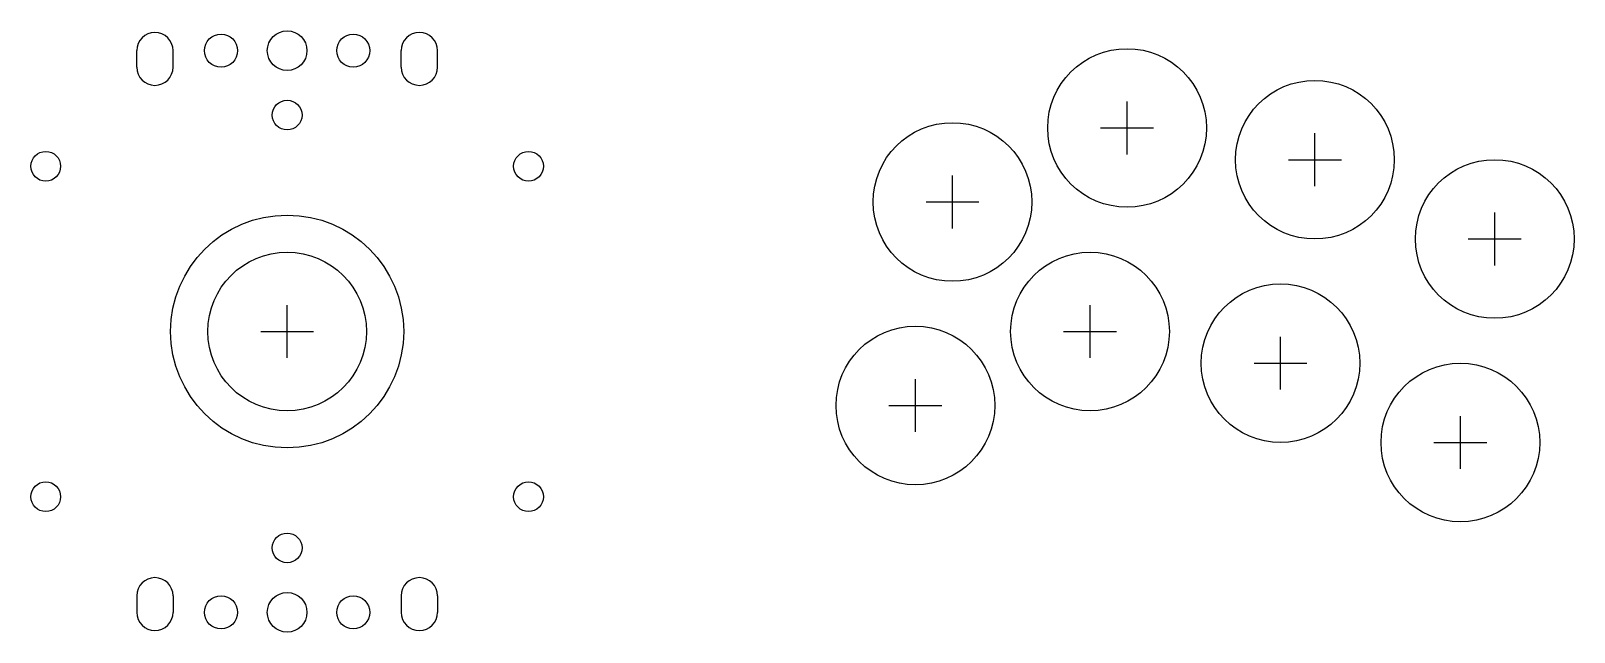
# Model space of a CAD drawing. Header units: millimetres. Extents: x -39 to 195, y -46 to 46.
import ezdxf

# ---------------------------------------------------------------- set-up
doc = ezdxf.new("R2010")
doc.units = ezdxf.units.MM
for name, color, linetype in [('BUTTONS', 1, 'Continuous'), ('GL_PLATE_HOLES', 2, 'Continuous'), ('JOYSTICK_BORE_24', 5, 'Continuous'), ('JOYSTICK_BORE_35.25', 3, 'Continuous'), ('REFERENCE', 8, 'Continuous')]:
    doc.layers.add(name, color=color, linetype=linetype)

msp = doc.modelspace()

# ---------------------------------------------------------------- linework, layer by layer
at = {"layer": 'BUTTONS'}
for centre in [(127, 30.8), (155.4, 26), (100.6, 19.6), (182.6, 14), (121.4, 0), (150.2, -4.8), (95, -11.2), (177.4, -16.8)]:
    msp.add_circle(centre, 12, dxfattribs=at)
at = {"layer": 'GL_PLATE_HOLES'}
for p, q in [((-22.75, 40), (-22.75, 42.5)), ((-17.25, 40), (-17.25, 42.5)), ((17.25, 40), (17.25, 42.5)), ((22.75, 40), (22.75, 42.5)), ((-22.75, -40), (-22.75, -42.5)), ((-17.25, -40), (-17.25, -42.5)), ((17.25, -40), (17.25, -42.5)), ((22.75, -40), (22.75, -42.5))]:
    msp.add_line(p, q, dxfattribs=at)
for centre, radius in [((-10, 42.5), 2.5), ((0, 42.5), 3), ((10, 42.5), 2.5), ((0, 32.75), 2.25), ((-36.5, 25), 2.25), ((36.5, 25), 2.25), ((-36.5, -25), 2.25), ((36.5, -25), 2.25), ((0, -32.75), 2.25), ((0, -42.5), 3), ((-10, -42.5), 2.5), ((10, -42.5), 2.5)]:
    msp.add_circle(centre, radius, dxfattribs=at)
for centre, start, end in [((-20, 42.5), 0, 180), ((20, 42.5), 0, 180), ((-20, 40), 180, 360), ((20, 40), 180, 360), ((-20, -40), 0, 180), ((20, -40), 0, 180), ((-20, -42.5), -180, 0), ((20, -42.5), -180, 0)]:
    msp.add_arc(centre, 2.75, start, end, dxfattribs=at)
at = {"layer": 'JOYSTICK_BORE_24'}
msp.add_circle((0, 0), 12, dxfattribs=at)
at = {"layer": 'JOYSTICK_BORE_35.25'}
msp.add_circle((0, 0), 17.62, dxfattribs=at)
at = {"layer": 'REFERENCE'}
for p, q in [((127, 26.8), (127, 34.8)), ((123, 30.8), (131, 30.8)), ((155.4, 22), (155.4, 30)), ((151.4, 26), (159.4, 26)), ((100.6, 15.6), (100.6, 23.6)), ((96.6, 19.6), (104.6, 19.6)), ((182.6, 10), (182.6, 18)), ((178.6, 14), (186.6, 14)), ((0, -4), (0, 4)), ((121.4, -4), (121.4, 4)), ((-4, 0), (4, 0)), ((117.4, 0), (125.4, 0)), ((150.2, -8.8), (150.2, -0.8)), ((146.2, -4.8), (154.2, -4.8)), ((95, -15.2), (95, -7.2)), ((91, -11.2), (99, -11.2)), ((177.4, -20.8), (177.4, -12.8)), ((173.4, -16.8), (181.4, -16.8))]:
    msp.add_line(p, q, dxfattribs=at)

doc.saveas('drawing.dxf')
